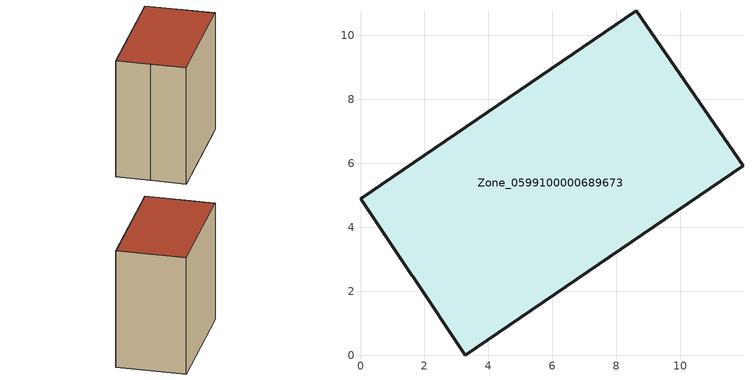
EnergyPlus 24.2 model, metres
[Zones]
Zone_0599100000689673
 floor ground (C_G): 3.28,0 1.63,2.47 1.6,2.51 0,4.9 8.62,10.77 11.96,5.92 z0
 wall outside (C_F): 3.28,0 11.96,5.92 8.62,10.77 0,4.9 1.6,2.51 1.63,2.47 3.28,0 z0:10.57
 roof outside (C_R): 1.63,2.47 3.28,0 11.96,5.92 8.62,10.77 0,4.9 1.6,2.51 z10.57
[BUILDING]
Pand.0599100000689673: North Axis=0; Terrain=City; Loads Convergence Tolerance Value=0.04; Temperature Convergence Tolerance Value=0.4; Solar Distribution=FullExterior; Maximum Number of Warmup Days=25; Minimum Number of Warmup Days=1
[Site:Location]
Rotterdam.The.Hague.AP_ZH_NLD Design_Conditions: Latitude=51.96; Longitude=4.45; Time Zone=1; Elevation=-4.5
[SITE:GROUNDTEMPERATURE:BUILDINGSURFACE]
18, 18, 18, 18, 18, 18, 18, 18, 18, 18, 18, 18
[MATERIAL] Thermal Absorptance=0.9; Solar Absorptance=0.7; Visible Absorptance=0.7
Name | Roughness | Thickness | Conductivity | Density | Specific Heat
G.TI.1946-1964 | MediumSmooth | 0.15 | 1 | 540 | 1210
F.TI.1946-1964 | Rough | 0.3 | 0.857143 | 1920 | 840
R.TI.1946-1964 | MediumRough | 0.2 | 0.277778 | 1500 | 1000
[CONSTRUCTION]
C_G: G.TI.1946-1964
C_F: F.TI.1946-1964
C_R: R.TI.1946-1964
[ZONE]
Zone_0599100000689673: Type=1; Multiplier=1; Ceiling Height=Autocalculate; Volume=Autocalculate; Floor Area=autocalculate; Part of Total Floor Area=Yes
[ZONEINFILTRATION:DESIGNFLOWRATE]
Infil_Zone_0599100000689673: Zone or ZoneList or Space or SpaceList=Zone_0599100000689673; Schedule=AlwaysOn; Design Flow Rate Calculation Method=Flow/Area; Flow Rate per Floor Area=0.003; Constant Term Coefficient=1; Temperature Term Coefficient=0; Velocity Term Coefficient=0; Velocity Squared Term Coefficient=0
[HVACTEMPLATE:ZONE:IDEALLOADSAIRSYSTEM]
Zone_0599100000689673: Maximum Heating Supply Air Temperature=50; Minimum Cooling Supply Air Temperature=13; Maximum Heating Supply Air Humidity Ratio=0.0156; Minimum Cooling Supply Air Humidity Ratio=0.0077; Heating Limit=NoLimit; Cooling Limit=NoLimit; Dehumidification Control Type=ConstantSensibleHeatRatio; Cooling Sensible Heat Ratio=0.7; Dehumidification Setpoint=60; Humidification Control Type=None; Humidification Setpoint=30; Outdoor Air Method=None; Outdoor Air Flow Rate per Person=0.00944; Outdoor Air Flow Rate per Zone Floor Area=0; Outdoor Air Flow Rate per Zone=0; Demand Controlled Ventilation Type=None; Outdoor Air Economizer Type=NoEconomizer; Heat Recovery Type=None; Sensible Heat Recovery Effectiveness=0.7; Latent Heat Recovery Effectiveness=0.65
[ZONECONTROL:THERMOSTAT]
ThermostatControl_Zone_0599100000689673: Zone or ZoneList=Zone_0599100000689673; Control Type Schedule=DualSetpointControlType; Control 1=Thermostat_Zone_0599100000689673; Temperature Difference Between Cutout And Setpoint=0
[THERMOSTATSETPOINT:DUALSETPOINT]
Thermostat_Zone_0599100000689673: Heating Setpoint Temperature Schedule=HeatingSetpoint_Zone_0599100000689673; Cooling Setpoint Temperature Schedule=CoolingSetpoint_Zone_0599100000689673
[SCHEDULE:COMPACT]
HeatingSetpoint_Zone_0599100000689673: Through: 12/31, For: AllDays, Until: 24:00, 21
CoolingSetpoint_Zone_0599100000689673: Through: 12/31, For: AllDays, Until: 24:00, 24
DualSetpointControlType: Through: 12/31, For: AllDays, Until: 24:00, 4
AlwaysOn: Through: 12/31, For: AllDays, Until: 24:00, 1
